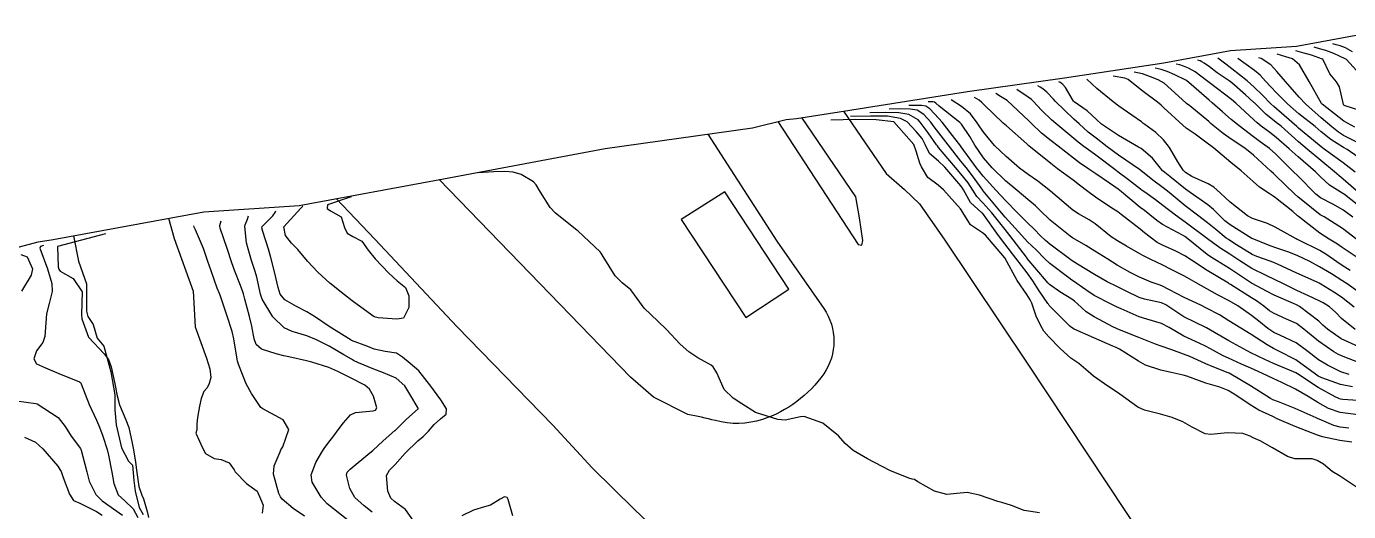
# Model space of a CAD drawing. Header units: metres. Extents: x 307586 to 320046, y 7427249 to 7434250.
# Drawn here: x 310342.2 to 310459.8, y 7432824.7 to 7432867.8 of the extents above; entities that cross this region are included whole.
import ezdxf

# ---------------------------------------------------------------- set-up
doc = ezdxf.new("R2010")
doc.units = ezdxf.units.M
doc.header["$MEASUREMENT"] = 0
for name, color, linetype in [('Area', 45, 'Continuous'), ('Curvas de Nivel 1m', 11, 'Continuous'), ('Curvas de Nivel 5m', 15, 'Continuous'), ('Edificações', 30, 'Continuous'), ('Hidrografia', 140, 'Continuous'), ('Vias Primárias', 230, 'Continuous'), ('Vias Secundárias', 230, 'Continuous')]:
    doc.layers.add(name, color=color, linetype=linetype)

msp = doc.modelspace()

# ---------------------------------------------------------------- linework, layer by layer
at = {"layer": 'Area'}
msp.add_polyline3d([(310338.14, 7432847.32, 716.4), (310343.27, 7432848.69, 716.99), (310344.59, 7432848.9, 716.86), (310357.99, 7432851.36, 709.58), (310366.48, 7432851.92, 714.73), (310379.31, 7432854.29, 712.85), (310393.69, 7432856.99, 713.63), (310406.81, 7432858.82, 713.66), (310409.79, 7432859.57, 713.68), (310410.71, 7432859.66, 713.86), (310415.45, 7432860.39, 713.8), (310415.63, 7432860.42, 713.87), (310425.94, 7432862.04, 719.65), (310434.56, 7432863.26, 723.82), (310443.4, 7432864.59, 727.31), (310449.32, 7432865.7, 736.67), (310455.2, 7432866.08, 734.73), (310464.67, 7432867.84, 739.37)], dxfattribs=at)
at = {"layer": 'Curvas de Nivel 1m', "flags": 128}
for points, elevation in [([(310460.16, 7432865.58), (310459.55, 7432865.93), (310459.08, 7432866.1), (310458.71, 7432866.21), (310458.41, 7432866.29)], 738), ([(310460.94, 7432852.87), (310459.33, 7432854.27), (310458.98, 7432854.55), (310458.57, 7432854.9), (310457.35, 7432855.92), (310456.13, 7432856.93), (310455.37, 7432857.58), (310453.82, 7432858.96), (310453.39, 7432859.3), (310452.46, 7432860.04), (310451.5, 7432860.99), (310451.45, 7432861.04), (310451.4, 7432861.08), (310450.64, 7432861.77), (310449.43, 7432862.83), (310449.19, 7432863.01), (310448.13, 7432863.72), (310447.44, 7432864.24), (310446.98, 7432864.58), (310446.76, 7432864.7), (310446.61, 7432864.77), (310446.49, 7432864.81), (310446.37, 7432864.84)], 731), ([(310460.41, 7432854.88), (310459.35, 7432855.71), (310457.66, 7432856.92), (310457.49, 7432857.04), (310457.37, 7432857.13), (310456.21, 7432858.1), (310455.38, 7432858.79), (310455.21, 7432858.94), (310453.41, 7432860.5), (310453.16, 7432860.72), (310452.9, 7432860.97), (310452.17, 7432861.74), (310451.42, 7432862.45), (310450.79, 7432863), (310449.44, 7432864.08), (310448.91, 7432864.48), (310448.19, 7432865.03)], 732), ([(310461.35, 7432855.75), (310459.7, 7432856.89), (310459.36, 7432857.08), (310458.24, 7432857.77), (310457.38, 7432858.47), (310456.84, 7432858.93), (310455.4, 7432860.07), (310454.4, 7432860.95), (310453.42, 7432861.94), (310452.92, 7432862.46), (310452.44, 7432862.97), (310451.95, 7432863.5), (310451.44, 7432863.92), (310449.98, 7432865)], 733), ([(310460.8, 7432857.44), (310459.38, 7432858.13), (310458.91, 7432858.43), (310458.33, 7432858.91), (310457.39, 7432859.71), (310456.01, 7432860.93), (310455.42, 7432861.56), (310454.2, 7432862.95), (310453.44, 7432863.84), (310452.9, 7432864.42), (310452.05, 7432864.98), (310451.83, 7432865.06)], 734), ([(310461.4, 7432860.18), (310459.51, 7432860.79), (310459.41, 7432860.84), (310459.37, 7432860.89), (310459.02, 7432862.48), (310458.75, 7432862.9), (310458.14, 7432863.61), (310457.52, 7432864.92), (310457.49, 7432864.94), (310456.51, 7432865.28), (310455.74, 7432865.5), (310455.12, 7432865.68)], 736), ([(310461.43, 7432862.93), (310459.64, 7432864.89), (310459.53, 7432864.97), (310458.51, 7432865.43), (310457.79, 7432865.69), (310457.22, 7432865.86), (310456.76, 7432865.99)], 737), ([(310460.57, 7432848.88), (310459.28, 7432849.87), (310457.64, 7432850.91), (310457.4, 7432851.03), (310457.29, 7432851.1), (310456.52, 7432851.71), (310455.31, 7432852.69), (310455.02, 7432852.94), (310453.33, 7432854.59), (310453.14, 7432854.77), (310452.92, 7432854.97), (310451.35, 7432856.39), (310450.58, 7432857), (310449.37, 7432857.82), (310448.66, 7432858.31), (310447.79, 7432859.03), (310447.57, 7432859.22), (310447.39, 7432859.38), (310445.69, 7432860.77), (310445.4, 7432861), (310445.34, 7432861.06), (310443.43, 7432862.78), (310442.88, 7432863.09), (310442.2, 7432863.36), (310441.5, 7432863.62), (310440.76, 7432863.78)], 728), ([(310460.21, 7432850.88), (310459.3, 7432851.54), (310458.42, 7432852.02), (310457.31, 7432852.61), (310456.91, 7432852.92), (310455.33, 7432854.51), (310454.9, 7432854.94), (310453.36, 7432856.48), (310452.79, 7432856.97), (310451.97, 7432857.58), (310451.37, 7432858.03), (310450.08, 7432859), (310449.39, 7432859.56), (310448.61, 7432860.24), (310447.69, 7432861.04), (310447.41, 7432861.28), (310445.82, 7432862.67), (310445.43, 7432863), (310445.35, 7432863.06), (310444.38, 7432863.54), (310443.68, 7432863.83), (310443.16, 7432864.02), (310442.63, 7432864.13)], 729), ([(310460.32, 7432842.88), (310459.2, 7432843.76), (310458.52, 7432844.21), (310457.36, 7432844.92), (310457.21, 7432845), (310457.04, 7432845.09), (310455.23, 7432845.91), (310453.5, 7432846.7), (310453.24, 7432846.82), (310452.86, 7432846.97), (310451.65, 7432847.39), (310451.25, 7432847.57), (310449.85, 7432848.41), (310449.26, 7432848.79), (310449.13, 7432848.88), (310448.94, 7432849.01), (310448.02, 7432849.77), (310447.28, 7432850.37), (310446.39, 7432851.05), (310445.3, 7432851.89), (310443.86, 7432853.07), (310443.32, 7432853.49), (310442.4, 7432854.17), (310441.33, 7432855.02), (310441.22, 7432855.11), (310439.35, 7432856.39), (310438.36, 7432857.14), (310437.37, 7432857.89), (310436.66, 7432858.44), (310435.85, 7432859.17), (310435.61, 7432859.4), (310435.39, 7432859.6), (310433.72, 7432861.2), (310433.57, 7432861.36), (310432.99, 7432862), (310432.64, 7432862.29), (310432.38, 7432862.45), (310432.19, 7432862.57)], 724), ([(310459.97, 7432846.14), (310459.24, 7432846.59), (310458.79, 7432846.9), (310457.88, 7432847.54), (310457.25, 7432847.9), (310455.34, 7432848.86), (310455.26, 7432848.89), (310455.16, 7432848.94), (310453.28, 7432850), (310452.62, 7432850.31), (310451.29, 7432850.77), (310450.83, 7432850.99), (310449.3, 7432852.2), (310448.88, 7432852.59), (310448.42, 7432853.02), (310447.84, 7432853.55), (310447.32, 7432853.83), (310445.89, 7432854.49), (310445.33, 7432854.84), (310445.1, 7432855.06), (310444.62, 7432855.79), (310443.88, 7432857.07), (310443.37, 7432857.76), (310442.69, 7432858.4), (310441.7, 7432859.11), (310441.52, 7432859.24), (310441.39, 7432859.36), (310440.55, 7432859.96), (310439.4, 7432860.76), (310438.88, 7432861.14), (310437.42, 7432862.33), (310436.53, 7432863.16)], 726), ([(310461.22, 7432846.87), (310459.26, 7432848.19), (310458.83, 7432848.47), (310458.09, 7432848.91), (310457.27, 7432849.45), (310455.38, 7432850.94), (310455.29, 7432851.01), (310454.85, 7432851.39), (310453.31, 7432852.6), (310453.1, 7432852.75), (310452.75, 7432852.97), (310451.89, 7432853.55), (310451.32, 7432854.06), (310450.28, 7432855), (310449.34, 7432855.75), (310447.82, 7432857.03), (310447.56, 7432857.23), (310447.37, 7432857.37), (310446.17, 7432858.25), (310445.38, 7432858.8), (310445.08, 7432859.06), (310443.4, 7432860.61), (310443.15, 7432860.84), (310442.84, 7432861.09), (310441.42, 7432862.14), (310440.22, 7432863.12), (310439.92, 7432863.25), (310438.89, 7432863.43)], 727), ([(310461.13, 7432837.81), (310459.65, 7432838.37), (310459.14, 7432838.57), (310458.92, 7432838.67), (310458.51, 7432838.9), (310457.16, 7432839.84), (310455.84, 7432840.93), (310455.18, 7432841.41), (310454.31, 7432841.82), (310453.19, 7432842.3), (310452.78, 7432842.56), (310452.27, 7432842.97), (310451.64, 7432843.43), (310451.2, 7432843.71), (310449.32, 7432844.9), (310449.21, 7432844.96), (310449.18, 7432844.98), (310449.13, 7432845.01), (310447.23, 7432846.14), (310445.85, 7432847.05), (310445.25, 7432847.45), (310444.47, 7432847.85), (310443.26, 7432848.39), (310442.81, 7432848.63), (310442.16, 7432849.1), (310441.66, 7432849.49), (310441.27, 7432849.8), (310439.58, 7432851.13), (310439.29, 7432851.35), (310438.68, 7432851.75), (310437.31, 7432852.66), (310436.62, 7432853.16), (310435.88, 7432853.73), (310435.32, 7432854.16), (310433.94, 7432855.19), (310433.34, 7432855.66), (310431.39, 7432857.23), (310431.2, 7432857.39), (310429.38, 7432858.99), (310429.09, 7432859.25), (310427.4, 7432860.87), (310427.2, 7432861.07), (310426.95, 7432861.28), (310426.56, 7432861.52)], 721), ([(310460.66, 7432839.37), (310459.16, 7432840.07), (310457.94, 7432840.91), (310457.54, 7432841.28), (310457.18, 7432841.62), (310455.45, 7432842.94), (310455.19, 7432843.09), (310454.93, 7432843.21), (310453.2, 7432843.94), (310452.53, 7432844.3), (310451.24, 7432844.99), (310451.21, 7432845), (310451.18, 7432845.02), (310449.23, 7432846.32), (310448.08, 7432847.03), (310447.55, 7432847.34), (310447.25, 7432847.56), (310445.38, 7432849.06), (310445.26, 7432849.15), (310445.04, 7432849.28), (310443.28, 7432850.24), (310442.78, 7432850.58), (310442.15, 7432851.1), (310441.66, 7432851.47), (310441.29, 7432851.75), (310439.61, 7432853.13), (310439.32, 7432853.36), (310438.56, 7432853.9), (310437.33, 7432854.73), (310437.08, 7432854.9), (310436.72, 7432855.16), (310435.89, 7432855.72), (310435.35, 7432856.12), (310433.98, 7432857.19), (310433.37, 7432857.66), (310432.51, 7432858.35), (310431.59, 7432859.23), (310431.49, 7432859.33), (310431.38, 7432859.43), (310429.45, 7432861.25), (310428.85, 7432861.61), (310428.44, 7432861.87)], 722), ([(310460.42, 7432840.88), (310459.18, 7432841.88), (310458.69, 7432842.4), (310458.11, 7432842.91), (310457.55, 7432843.26), (310457.2, 7432843.45), (310456.26, 7432843.87), (310455.21, 7432844.37), (310454.04, 7432844.95), (310453.22, 7432845.35), (310452.54, 7432845.65), (310451.23, 7432846.31), (310450.14, 7432847), (310449.25, 7432847.58), (310448.37, 7432848.14), (310447.26, 7432848.95), (310447.16, 7432849.04), (310445.28, 7432850.43), (310444.42, 7432851.07), (310443.3, 7432851.92), (310442.64, 7432852.43), (310441.69, 7432853.1), (310441.47, 7432853.26), (310441.32, 7432853.38), (310440.24, 7432854.2), (310439.33, 7432854.89), (310439.02, 7432855.13), (310437.35, 7432856.38), (310436.91, 7432856.71), (310436.28, 7432857.17), (310435.76, 7432857.56), (310435.37, 7432857.87), (310433.77, 7432859.2), (310433.39, 7432859.54), (310432.55, 7432860.37), (310431.73, 7432861.23), (310431.61, 7432861.33), (310431.02, 7432861.77), (310430.61, 7432862.03), (310430.31, 7432862.22)], 723), ([(310459.83, 7432832.12), (310459.07, 7432832.21), (310458.51, 7432832.34), (310457.2, 7432832.92), (310457.11, 7432832.96), (310457.07, 7432832.98), (310456.95, 7432833.05), (310455.08, 7432833.88), (310453.59, 7432834.46), (310453.09, 7432834.65), (310452.89, 7432834.76), (310452.54, 7432834.97), (310451.11, 7432835.87), (310449.2, 7432837.01), (310449.12, 7432837.05), (310447.69, 7432837.6), (310447.13, 7432837.84), (310445.69, 7432838.5), (310445.14, 7432838.71), (310444.09, 7432839.07), (310443.15, 7432839.4), (310442.66, 7432839.58), (310441.16, 7432840.17), (310439.44, 7432840.85), (310439.17, 7432840.97), (310438.86, 7432841.13), (310437.18, 7432842.01), (310436.47, 7432842.45), (310435.7, 7432843.17), (310435.43, 7432843.41), (310435.2, 7432843.58), (310434.15, 7432844.24), (310433.21, 7432844.88), (310433.06, 7432845.05), (310432.94, 7432845.2), (310431.24, 7432847.21), (310431.22, 7432847.23), (310431.16, 7432847.32), (310429.68, 7432849.25), (310429.27, 7432849.77), (310428.09, 7432851.26), (310427.3, 7432852.14), (310426.75, 7432852.72), (310426.39, 7432853.28), (310425.97, 7432853.94), (310425.33, 7432854.73), (310424.85, 7432855.3), (310423.36, 7432857.07), (310423.25, 7432857.21), (310423.17, 7432857.32), (310422.43, 7432858.39), (310421.72, 7432859.34), (310421.55, 7432859.52), (310420.7, 7432860.01), (310419.82, 7432860.17), (310418.64, 7432860.19), (310417.24, 7432860.16)], 716), ([(310460.66, 7432833.3), (310459.08, 7432833.52), (310458.05, 7432833.88), (310457.09, 7432834.4), (310456.22, 7432834.93), (310455.1, 7432835.58), (310453.89, 7432836.18), (310453.12, 7432836.52), (310452.16, 7432836.97), (310451.44, 7432837.3), (310451.13, 7432837.44), (310450.31, 7432837.82), (310449.14, 7432838.34), (310448.68, 7432838.56), (310447.81, 7432839.03), (310447.15, 7432839.39), (310446.54, 7432839.66), (310445.16, 7432840.3), (310443.85, 7432841.07), (310443.18, 7432841.43), (310441.89, 7432841.81), (310441.18, 7432842.02), (310439.59, 7432842.73), (310439.19, 7432842.92), (310438.71, 7432843.13), (310437.2, 7432843.91), (310436.45, 7432844.41), (310435.35, 7432845.18), (310435.21, 7432845.27), (310434.93, 7432845.47), (310433.24, 7432846.75), (310432.77, 7432847.21), (310432.02, 7432847.98), (310431.26, 7432848.7), (310430.75, 7432849.24), (310429.28, 7432850.88), (310428.96, 7432851.25), (310427.31, 7432853.23), (310427.3, 7432853.25), (310427.28, 7432853.27), (310426.47, 7432854.43), (310425.8, 7432855.29), (310425.34, 7432855.87), (310424.21, 7432857.31), (310423.37, 7432858.38), (310422.97, 7432858.92), (310422.66, 7432859.33), (310422.05, 7432860), (310421.46, 7432860.38), (310420.82, 7432860.49), (310419.98, 7432860.51), (310418.97, 7432860.49)], 717), ([(310461.09, 7432834.54), (310459.32, 7432834.66), (310459.09, 7432834.69), (310458.94, 7432834.74), (310458.64, 7432834.9), (310457.11, 7432835.73), (310455.28, 7432836.94), (310455.12, 7432837.04), (310454.93, 7432837.14), (310453.13, 7432837.87), (310452.37, 7432838.21), (310451.14, 7432838.81), (310450.79, 7432838.99), (310449.16, 7432839.89), (310447.17, 7432841.04), (310445.18, 7432842.02), (310443.56, 7432843.08), (310443.19, 7432843.25), (310441.67, 7432843.58), (310441.2, 7432843.73), (310440.03, 7432844.29), (310439.21, 7432844.7), (310438.35, 7432845.14), (310437.22, 7432845.77), (310435.71, 7432846.7), (310435.24, 7432847.01), (310435, 7432847.18), (310433.26, 7432848.48), (310432.86, 7432848.81), (310432.43, 7432849.21), (310431.85, 7432849.8), (310431.27, 7432850.37), (310430.39, 7432851.24), (310429.3, 7432852.35), (310428.47, 7432853.26), (310427.33, 7432854.53), (310426.99, 7432854.93), (310426.74, 7432855.28), (310425.36, 7432857.14), (310425.24, 7432857.3), (310424.79, 7432857.88), (310423.68, 7432859.32), (310423.39, 7432859.65), (310422.57, 7432860.51), (310422.22, 7432860.75), (310421.83, 7432860.82), (310421.31, 7432860.82), (310420.7, 7432860.81)], 718), ([(310460.18, 7432835.8), (310459.11, 7432836), (310457.45, 7432836.58), (310457.12, 7432836.75), (310456.87, 7432836.92), (310455.14, 7432838.19), (310453.62, 7432838.96), (310453.15, 7432839.19), (310452.59, 7432839.53), (310451.16, 7432840.44), (310450.24, 7432841), (310449.18, 7432841.67), (310448.35, 7432842.19), (310447.19, 7432842.8), (310446.68, 7432843.05), (310445.2, 7432843.75), (310443.83, 7432844.45), (310443.21, 7432844.76), (310442.98, 7432844.85), (310442.26, 7432845.09), (310441.22, 7432845.54), (310440.38, 7432845.97), (310439.24, 7432846.62), (310438.41, 7432847.14), (310437.25, 7432847.87), (310436.45, 7432848.35), (310435.26, 7432849.04), (310435.05, 7432849.18), (310433.28, 7432850.61), (310432.97, 7432850.9), (310432.66, 7432851.21), (310431.96, 7432851.89), (310431.3, 7432852.46), (310430.35, 7432853.24), (310429.32, 7432854.12), (310428.11, 7432855.26), (310427.35, 7432856.14), (310426.59, 7432857.28), (310426.12, 7432858.04), (310425.38, 7432859.15), (310425.23, 7432859.3), (310423.4, 7432860.75), (310423.11, 7432861.03), (310422.98, 7432861.11), (310422.84, 7432861.14), (310422.65, 7432861.14), (310422.43, 7432861.14)], 719), ([(310460.53, 7432826.87), (310459.01, 7432827.89), (310458.36, 7432828.25), (310457.58, 7432828.91), (310457.03, 7432829.24), (310456.57, 7432829.38), (310455.03, 7432829.4), (310454.39, 7432829.59), (310453.04, 7432830.38), (310451.95, 7432830.98), (310451.34, 7432831.27), (310451.06, 7432831.4), (310450.41, 7432831.65), (310449.06, 7432831.71), (310447.57, 7432831.54), (310447.06, 7432831.61), (310445.9, 7432832.22), (310445.07, 7432832.69), (310444.13, 7432833.07), (310443.08, 7432833.37), (310441.68, 7432833.71), (310441.08, 7432833.98), (310439.48, 7432835.13), (310439.1, 7432835.4), (310438.41, 7432835.84), (310437.12, 7432836.73), (310436.65, 7432837.16), (310435.83, 7432837.87), (310435.13, 7432838.35), (310434.17, 7432839.19), (310433.16, 7432840.23), (310432.71, 7432840.75), (310432.44, 7432841.21), (310432.04, 7432842.08), (310431.64, 7432843.22), (310431.5, 7432843.53), (310431.2, 7432843.99), (310430.35, 7432845.24), (310429.24, 7432847.25), (310427.52, 7432849.27), (310427.27, 7432849.49), (310426.19, 7432850.2), (310425.5, 7432851.3), (310425.42, 7432851.44), (310425.29, 7432851.62), (310423.8, 7432853.32), (310423.32, 7432853.73), (310422.41, 7432854.42), (310421.83, 7432855.34), (310421.68, 7432855.69), (310421.35, 7432856.75), (310421.14, 7432857.35), (310419.38, 7432859.37), (310417.81, 7432859.53), (310415.96, 7432859.56), (310413.78, 7432859.51)], 714), ([(310432.34, 7432824.58), (310430.97, 7432824.8), (310429.84, 7432825.24), (310428.98, 7432825.5), (310428.63, 7432825.61), (310426.99, 7432826.15), (310425.89, 7432826.39), (310424.99, 7432826.3), (310424.09, 7432826.21), (310422.99, 7432826.51), (310421.52, 7432827.34), (310421.21, 7432827.55), (310421.01, 7432827.59), (310420.7, 7432827.66), (310419.01, 7432828.36), (310417.02, 7432829.39), (310415.75, 7432830.13), (310415.04, 7432830.76), (310414.44, 7432831.43), (310413.06, 7432832.57), (310411.39, 7432833.15), (310411.07, 7432833.13), (310409.71, 7432832.83), (310409.06, 7432832.89), (310407.07, 7432833.51), (310405.84, 7432834.29), (310405.09, 7432834.79), (310404.29, 7432835.55), (310403.62, 7432837.05), (310403.3, 7432837.56), (310403.12, 7432837.72), (310401.94, 7432838.38), (310401.14, 7432838.89), (310400.37, 7432839.6), (310399.16, 7432840.89), (310398.38, 7432841.62), (310397.18, 7432842.78), (310396.54, 7432843.64), (310395.97, 7432844.42), (310395.21, 7432845.05), (310394.59, 7432845.67), (310393.53, 7432847.38), (310393.35, 7432847.68), (310393.24, 7432847.81), (310392.27, 7432848.71), (310391.26, 7432849.65), (310391.19, 7432849.71), (310389.28, 7432851.24), (310388.81, 7432851.73), (310387.94, 7432853.11), (310387.56, 7432853.75), (310387.32, 7432854.01), (310386.22, 7432854.67), (310385.51, 7432854.87), (310384.76, 7432854.93), (310383.76, 7432854.9), (310382.4, 7432854.83)], 713), ([(310371.09, 7432852.7), (310368.99, 7432851.97), (310368.96, 7432851.65), (310369.28, 7432851.44), (310370.21, 7432850.9), (310370.52, 7432849.96), (310370.76, 7432849.45), (310371.26, 7432849.17), (310372.06, 7432848.75), (310372.63, 7432847.93), (310373.23, 7432847.16), (310374.46, 7432845.91), (310375.21, 7432845.22), (310375.94, 7432844.63), (310376.22, 7432843.88), (310376.22, 7432842.85), (310375.76, 7432841.89), (310375.16, 7432841.8), (310373.51, 7432841.92), (310373.16, 7432842.01), (310372.94, 7432842.15), (310371.19, 7432843.43), (310370.5, 7432843.96), (310369.2, 7432845.02), (310368.15, 7432845.98), (310367.23, 7432846.97), (310366.35, 7432848), (310365.8, 7432848.56), (310365.26, 7432849.25), (310365.11, 7432850.02), (310366.62, 7432851.67), (310366.78, 7432851.83), (310366.82, 7432851.88), (310366.82, 7432851.9)], 713), ([(310372.96, 7432824.66), (310372.25, 7432825.21), (310371.44, 7432825.94), (310370.98, 7432826.75), (310370.7, 7432827.95), (310370.76, 7432828.19), (310371.01, 7432828.48), (310372.77, 7432829.92), (310373.03, 7432830.14), (310373.95, 7432830.99), (310375, 7432831.9), (310375.03, 7432831.92), (310375.04, 7432831.94), (310376.04, 7432832.91), (310377.07, 7432833.85), (310377.07, 7432833.9), (310376.33, 7432835.13), (310375.87, 7432835.89), (310375.1, 7432836.55), (310373.99, 7432837.03), (310373.11, 7432837.36), (310371.75, 7432837.94), (310371.32, 7432838.14), (310371.13, 7432838.24), (310370.44, 7432838.64), (310369.14, 7432839.4), (310368.01, 7432839.98), (310367.15, 7432840.33), (310365.85, 7432840.71), (310365.15, 7432841.05), (310364.13, 7432842.03), (310363.19, 7432843.59), (310363.04, 7432844.04), (310362.7, 7432845.54), (310362.56, 7432846.05), (310362.24, 7432847.04), (310361.94, 7432848.06), (310361.8, 7432848.61), (310361.64, 7432850.06), (310361.67, 7432850.2), (310361.88, 7432850.71), (310361.97, 7432850.99)], 711), ([(310376.65, 7432823.87), (310375.94, 7432824.87), (310374.97, 7432825.59), (310374.63, 7432825.9), (310374.37, 7432826.51), (310374.26, 7432827.91), (310374.52, 7432828.39), (310375.01, 7432828.9), (310375.92, 7432829.89), (310377.03, 7432830.98), (310377.51, 7432831.39), (310377.97, 7432831.86), (310378.48, 7432832.43), (310379.06, 7432832.96), (310379.55, 7432833.36), (310379.57, 7432833.84), (310379.08, 7432834.63), (310378.2, 7432835.86), (310377.11, 7432837.21), (310376.35, 7432837.88), (310375.67, 7432838.43), (310375.13, 7432838.78), (310374.12, 7432838.92), (310373.14, 7432839.15), (310372.58, 7432839.37), (310371.14, 7432839.92), (310371.09, 7432839.95), (310369.15, 7432841.16), (310367.92, 7432841.98), (310367.17, 7432842.47), (310366.24, 7432842.94), (310365.19, 7432843.53), (310364.8, 7432844.02), (310364.6, 7432844.63), (310364.29, 7432846.03), (310363.96, 7432847.3), (310363.75, 7432848.03), (310363.26, 7432849.6), (310363.16, 7432849.94), (310363.2, 7432850.04), (310364.14, 7432850.99), (310364.35, 7432851.29), (310364.39, 7432851.45)], 712), ([(310366.96, 7432824.29), (310365.94, 7432824.98), (310364.97, 7432825.8), (310364.81, 7432826.02), (310364.68, 7432826.32), (310364.2, 7432828.03), (310364.27, 7432828.77), (310364.79, 7432830.02), (310364.86, 7432830.19), (310365.03, 7432830.47), (310365.56, 7432832.01), (310365.06, 7432832.87), (310363.26, 7432833.85), (310363.07, 7432833.95), (310363, 7432834.04), (310362.24, 7432835.21), (310361.77, 7432836.06), (310361.12, 7432837.72), (310361, 7432838.07), (310360.96, 7432838.24), (310360.66, 7432840.07), (310360.51, 7432840.72), (310360.07, 7432842.08), (310359.51, 7432843.77), (310359.39, 7432844.09), (310359.2, 7432844.57), (310358.65, 7432846.1), (310358.37, 7432846.95), (310357.97, 7432848.1), (310357.26, 7432849.75), (310357.14, 7432849.99), (310357.11, 7432850.11)], 709), ([(310349.24, 7432849.41), (310344.97, 7432848.26), (310345.03, 7432846.45), (310345.09, 7432846.26), (310345.21, 7432846.07), (310346.39, 7432845.43), (310347.19, 7432844.23), (310347.13, 7432842.26), (310347.13, 7432842.23), (310347.13, 7432842.2), (310347.16, 7432841.83), (310347.75, 7432840.22), (310349.13, 7432838.74), (310349.53, 7432838.21), (310349.76, 7432837.56), (310350.06, 7432836.2), (310350.28, 7432834.99), (310350.5, 7432834.2), (310351.05, 7432832.86), (310351.34, 7432832.19), (310351.63, 7432830.79), (310351.73, 7432830.18), (310351.92, 7432829.08), (310352.03, 7432828.17), (310352.21, 7432826.94), (310352.48, 7432826.17), (310352.62, 7432825.82), (310352.96, 7432824.71), (310353.09, 7432824.16)], 709), ([(310341.73, 7432847.55), (310342.29, 7432847.35), (310342.76, 7432846.29), (310342.65, 7432845.73), (310341.77, 7432844.3)], 711), ([(310341.33, 7432834.56), (310343.07, 7432834.3), (310343.17, 7432834.28), (310345.05, 7432833.06), (310345.67, 7432832.25), (310346.21, 7432831.42), (310347.02, 7432830.31), (310347.06, 7432830.23), (310347.09, 7432830.16), (310347.59, 7432828.22), (310347.8, 7432827.41), (310348.38, 7432826.22), (310348.97, 7432825.66), (310350.77, 7432824.37)], 711), ([(310342.06, 7432831.33), (310343.03, 7432830.87), (310343.67, 7432830.27), (310345.01, 7432828.73), (310345.2, 7432828.45), (310345.3, 7432828.26), (310345.5, 7432827.74), (310346.04, 7432826.24), (310346.41, 7432825.68), (310346.97, 7432825.44), (310348.46, 7432824.72), (310348.95, 7432824.38)], 712), ([(310385.49, 7432824.31), (310385.07, 7432825.78), (310384.98, 7432825.95), (310384.74, 7432826.02), (310384.35, 7432825.79), (310383.5, 7432825.26), (310382.97, 7432825.12), (310381.98, 7432824.83), (310380.96, 7432824.32)], 712)]:
    msp.add_lwpolyline(points, dxfattribs=dict(at, elevation=elevation))
at = {"layer": 'Curvas de Nivel 5m', "flags": 128}
for points, elevation in [([(310460.38, 7432858.88), (310459.39, 7432859.42), (310457.47, 7432860.92), (310457.44, 7432860.95), (310457.41, 7432860.99), (310456.31, 7432862.93), (310455.45, 7432864.41), (310454.83, 7432864.95), (310454.25, 7432865.15), (310453.47, 7432865.37)], 735), ([(310461.3, 7432851.45), (310459.47, 7432852.89), (310459.31, 7432852.99), (310458.13, 7432853.71), (310457.33, 7432854.47), (310456.87, 7432854.92), (310455.35, 7432856.23), (310454.55, 7432856.95), (310453.37, 7432857.97), (310452.81, 7432858.4), (310452.06, 7432858.98), (310451.69, 7432859.28), (310451.39, 7432859.54), (310449.8, 7432861.01), (310449.41, 7432861.34), (310448.15, 7432862.3), (310447.43, 7432862.85), (310447.19, 7432863.04), (310446.18, 7432863.79), (310445.57, 7432864.12), (310445.14, 7432864.3), (310444.82, 7432864.41), (310444.5, 7432864.48)], 730), ([(310461.2, 7432843.86), (310459.78, 7432844.88), (310459.22, 7432845.26), (310458.29, 7432845.84), (310457.24, 7432846.46), (310456.37, 7432846.93), (310455.25, 7432847.46), (310454.41, 7432847.79), (310453.26, 7432848.19), (310452.69, 7432848.4), (310451.26, 7432848.97), (310451.21, 7432848.99), (310449.28, 7432850.21), (310448.82, 7432850.55), (310448.33, 7432851.02), (310447.82, 7432851.55), (310447.3, 7432851.97), (310445.74, 7432853.06), (310445.32, 7432853.37), (310443.92, 7432854.48), (310443.33, 7432854.96), (310443.26, 7432855.01), (310443.2, 7432855.08), (310442.38, 7432856.12), (310441.36, 7432856.97), (310441.13, 7432857.11), (310439.37, 7432858.13), (310437.85, 7432859.15), (310437.39, 7432859.57), (310436.56, 7432860.33), (310435.4, 7432861.12), (310435.34, 7432861.18), (310434.63, 7432862.4), (310434.4, 7432862.68), (310434.25, 7432862.8), (310434.14, 7432862.87), (310434.06, 7432862.92)], 725), ([(310459.87, 7432836.88), (310459.13, 7432837.14), (310457.94, 7432837.72), (310457.14, 7432838.2), (310456.2, 7432838.93), (310455.15, 7432839.7), (310453.76, 7432840.35), (310453.17, 7432840.63), (310452.65, 7432840.97), (310451.83, 7432841.63), (310451.18, 7432842.14), (310449.97, 7432843), (310449.2, 7432843.45), (310448.16, 7432843.98), (310447.21, 7432844.52), (310446.27, 7432845.05), (310445.22, 7432845.62), (310444.1, 7432846.21), (310443.24, 7432846.63), (310442.24, 7432847.1), (310441.57, 7432847.43), (310441.25, 7432847.61), (310440.08, 7432848.29), (310439.26, 7432848.76), (310438.7, 7432849.14), (310437.27, 7432850.28), (310436.76, 7432850.64), (310435.81, 7432851.17), (310435.29, 7432851.51), (310433.31, 7432853.2), (310432.19, 7432854.08), (310431.33, 7432854.68), (310430.56, 7432855.24), (310429.35, 7432856.27), (310428.34, 7432857.26), (310427.37, 7432858.4), (310427.02, 7432858.92), (310426.8, 7432859.28), (310426.18, 7432860.08), (310425.4, 7432860.72), (310424.47, 7432861.31)], 720), ([(310460.1, 7432830.88), (310459.05, 7432831.03), (310457.5, 7432831.35), (310457.06, 7432831.5), (310456.15, 7432831.84), (310455.07, 7432832.25), (310453.47, 7432832.96), (310453.07, 7432833.14), (310451.83, 7432833.73), (310451.08, 7432834.18), (310449.88, 7432835), (310449.1, 7432835.46), (310448.36, 7432835.76), (310447.11, 7432836.12), (310445.44, 7432836.74), (310445.12, 7432836.84), (310444.03, 7432837.07), (310443.12, 7432837.28), (310441.76, 7432837.73), (310441.13, 7432838.07), (310439.46, 7432839.13), (310439.15, 7432839.29), (310438.86, 7432839.42), (310437.16, 7432840.14), (310435.41, 7432840.93), (310435.17, 7432841.06), (310435.03, 7432841.18), (310433.19, 7432843.03), (310433.12, 7432843.13), (310433.07, 7432843.2), (310432.31, 7432844.32), (310431.73, 7432845.22), (310431.22, 7432845.92), (310430.22, 7432847.24), (310429.26, 7432848.5), (310428.67, 7432849.26), (310427.28, 7432851.2), (310427.25, 7432851.24), (310427.21, 7432851.27), (310426.2, 7432852.19), (310425.58, 7432853.3), (310425.48, 7432853.47), (310425.32, 7432853.67), (310423.91, 7432855.31), (310423.34, 7432855.85), (310422.56, 7432856.54), (310422.16, 7432857.34), (310421.88, 7432857.86), (310421.37, 7432858.51), (310420.55, 7432859.36), (310419.98, 7432859.66), (310418.81, 7432859.85), (310417.3, 7432859.87), (310415.51, 7432859.84)], 715), ([(310370.81, 7432823.95), (310368.97, 7432825.4), (310368.43, 7432825.98), (310367.65, 7432827.32), (310367.55, 7432827.98), (310367.95, 7432829.05), (310368.49, 7432829.98), (310368.7, 7432830.3), (310369.03, 7432830.75), (310369.56, 7432831.44), (310369.96, 7432831.96), (310370.43, 7432832.58), (310371.06, 7432833.3), (310371.5, 7432833.51), (310373.07, 7432833.65), (310373.26, 7432833.73), (310373.38, 7432833.92), (310373.08, 7432834.97), (310372.73, 7432835.57), (310372.31, 7432835.93), (310371.1, 7432836.56), (310369.93, 7432837.15), (310369.12, 7432837.52), (310367.6, 7432837.99), (310367.12, 7432838.1), (310365.56, 7432838.45), (310365.13, 7432838.55), (310364.43, 7432838.73), (310363.13, 7432839.14), (310362.66, 7432839.57), (310362.49, 7432840.05), (310362.28, 7432841.18), (310362.07, 7432842.06), (310361.65, 7432843.6), (310361.52, 7432844.07), (310361.45, 7432844.32), (310361.2, 7432844.96), (310360.75, 7432846.07), (310360.49, 7432846.81), (310360.07, 7432848.08), (310359.46, 7432849.89), (310359.41, 7432850.09), (310359.41, 7432850.13), (310359.54, 7432850.54)], 710), ([(310343.74, 7432848.37), (310343.48, 7432848.28), (310343.41, 7432848.11), (310344.1, 7432846.27), (310344.48, 7432844.98), (310344.51, 7432844.27), (310344.24, 7432843.21), (310344.02, 7432842.27), (310343.95, 7432841.47), (310343.87, 7432840.27), (310343.67, 7432839.74), (310343.13, 7432839), (310342.87, 7432838.28), (310343.12, 7432837.85), (310343.91, 7432837.48), (310345.1, 7432836.99), (310346.93, 7432836.23), (310347.03, 7432836.17), (310347.09, 7432836.06), (310347.8, 7432834.22), (310348.45, 7432832.82), (310348.73, 7432832.21), (310349.03, 7432831.4), (310349.39, 7432830.21), (310349.51, 7432829.71), (310349.81, 7432828.2), (310349.98, 7432827.21), (310350.39, 7432826.2), (310350.97, 7432825.65), (310351.71, 7432824.93), (310352.14, 7432824.17)], 710)]:
    msp.add_lwpolyline(points, dxfattribs=dict(at, elevation=elevation))
at = {"layer": 'Edificações'}
msp.add_lwpolyline([(310400.47, 7432850.67), (310406.2, 7432841.97), (310410.02, 7432844.49), (310404.33, 7432853.13)], close=True, dxfattribs=at)
at = {"layer": 'Hidrografia'}
for points in [[(310354.87, 7432850.78), (310355.35, 7432848.97), (310357.06, 7432844.31), (310357.22, 7432841.13), (310358.23, 7432838.33), (310358.54, 7432837.4), (310358.61, 7432836.63), (310358.46, 7432836.08), (310358.3, 7432835.7), (310357.99, 7432835.38), (310357.76, 7432834.76), (310357.6, 7432834.07), (310357.45, 7432833.06), (310357.37, 7432832.51), (310357.37, 7432831.97), (310357.29, 7432831.66), (310357.6, 7432830.96), (310357.84, 7432830.42), (310358.15, 7432829.87), (310358.92, 7432829.41), (310359.55, 7432829.33), (310360.24, 7432829.02), (310360.71, 7432828.4), (310360.79, 7432828.24), (310361.8, 7432827.21), (310362.74, 7432826.51), (310363.05, 7432825.82), (310363.28, 7432825.27), (310363.2, 7432824.57)], [(310346.4, 7432849.23), (310346.84, 7432846.98), (310347.56, 7432844.94), (310347.56, 7432843.37), (310347.56, 7432842.53), (310347.68, 7432842.05), (310348.16, 7432841.33), (310348.52, 7432840.12), (310349.12, 7432839.4), (310349.36, 7432838.44), (310349.72, 7432837.12), (310350.08, 7432835.07), (310350.08, 7432833.75), (310350.21, 7432832.42), (310350.69, 7432830.38), (310351.29, 7432829.18), (310351.65, 7432828.82), (310351.77, 7432827.46), (310351.89, 7432826.5), (310352.25, 7432825.05), (310352.61, 7432824.45)]]:
    msp.add_lwpolyline(points, dxfattribs=at)
at = {"layer": 'Vias Primárias', "elevation": 713.65}
msp.add_lwpolyline([(310401.04, 7432833.32), (310398, 7432834.86), (310395.95, 7432836.66), (310378.93, 7432854.22)], dxfattribs=at)
at = {"layer": 'Vias Primárias'}
msp.add_lwpolyline([(310369.76, 7432852.53), (310373.21, 7432848.92), (310380.52, 7432841.14), (310389.03, 7432832.39), (310392.55, 7432828.6), (310396.3, 7432824.88), (310403.24, 7432818.29), (310410.75, 7432812.03), (310422.36, 7432803.72), (310432.82, 7432797.24), (310443.18, 7432792.24), (310451.03, 7432789.17), (310455.58, 7432787.58), (310460.92, 7432785.99)], dxfattribs=at)
at = {"layer": 'Vias Secundárias'}
for points, elevation in [([(310414.9, 7432860.3), (310418.7, 7432854.77), (310420.32, 7432853.35), (310421.67, 7432852.06), (310423.9, 7432848.82), (310431.22, 7432837.89), (310450.65, 7432808.6), (310457.91, 7432798.52, 0.095114), (310461.81, 7432794.84, -74.795398)], 713.81), ([(310402.82, 7432858.26), (310408.97, 7432848.75), (310413.14, 7432842.75, -0.31325), (310413.14, 7432836.96, -0.163189), (310407.68, 7432832.89, -0.14653), (310403.5, 7432832.79, 0.025722), (310401.04, 7432833.32, -0.619775)], 713.65)]:
    msp.add_lwpolyline(points, format="xyb", dxfattribs=dict(at, elevation=elevation))
at = {"layer": 'Vias Secundárias', "elevation": 713.68}
msp.add_lwpolyline([(310409.05, 7432859.39), (310416.19, 7432848.45), (310416.54, 7432848.38), (310416.61, 7432848.8), (310416.33, 7432850.81), (310415.98, 7432852.68), (310411.18, 7432859.73)], dxfattribs=at)

doc.saveas('drawing.dxf')
